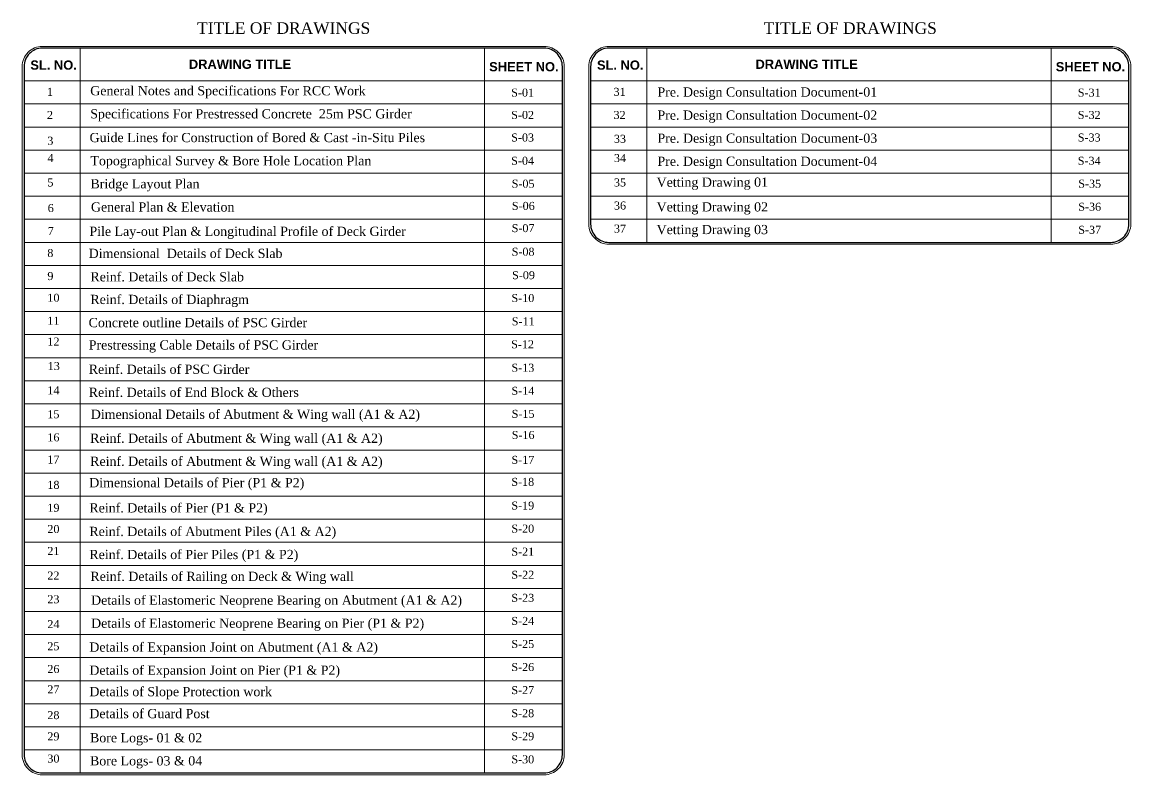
# Model space of a CAD drawing. Header units: metres. Extents: x -397010 to -375428, y 1061584 to 1107369.
# Drawn here: x -397010 to -393981, y 1061584 to 1063640 of the extents above; entities that cross this region are included whole.
import ezdxf
from ezdxf.enums import TextEntityAlignment as Align

# ---------------------------------------------------------------- set-up
doc = ezdxf.new("R2010")
doc.units = ezdxf.units.M
doc.header["$LTSCALE"] = 5
doc.header["$MEASUREMENT"] = 0
doc.layers.add('Text', color=7, linetype='Continuous', lineweight=15)
doc.layers.add('Text-z', color=4, linetype='Continuous', lineweight=20)
doc.styles.add('STYLE1', font='romantic.ttf', dxfattribs={"height": 85})

msp = doc.modelspace()

# ---------------------------------------------------------------- linework, layer by layer
at = {"layer": 'Text', "color": 7}
for p, q in [((-396851.2, 1063568.5), (-396851.2, 1061589.2)), ((-395747.1, 1063568.5), (-395747.1, 1061589.2)), ((-395303.1, 1063568.5), (-395303.1, 1063038.2)), ((-394199, 1063568.5), (-394199, 1063038.2))]:
    msp.add_line(p, q, dxfattribs=at)
at = {"layer": 'Text', "color": 7, "lineweight": 5}
for points in [[(-396955, 1063573.5, 0.414214), (-397010, 1063518.5), (-397010, 1061639.2, 0.414214), (-396955, 1061584.2), (-395584, 1061584.2, 0.414214), (-395529, 1061639.2), (-395529, 1063518.5, 0.414214), (-395584, 1063573.5)], [(-395406.9, 1063573.5, 0.414214), (-395461.9, 1063518.5), (-395461.9, 1063088.2, 0.414214), (-395406.9, 1063033.2), (-394035.9, 1063033.2, 0.414214), (-393980.9, 1063088.2), (-393980.9, 1063518.5, 0.414214), (-394035.9, 1063573.5)]]:
    msp.add_lwpolyline(points, format="xyb", close=True, dxfattribs=at)
at = {"layer": 'Text', "color": 7, "lineweight": 30}
for points in [[(-396955, 1063568.5, 0.414214), (-397005, 1063518.5), (-397005, 1061639.2, 0.414214), (-396955, 1061589.2), (-395584, 1061589.2, 0.414214), (-395534, 1061639.2), (-395534, 1063518.5, 0.414214), (-395584, 1063568.5)], [(-395406.9, 1063568.5, 0.414214), (-395456.9, 1063518.5), (-395456.9, 1063088.2, 0.414214), (-395406.9, 1063038.2), (-394035.9, 1063038.2, 0.414214), (-393985.9, 1063088.2), (-393985.9, 1063518.5, 0.414214), (-394035.9, 1063568.5)]]:
    msp.add_lwpolyline(points, format="xyb", close=True, dxfattribs=at)
at = {"layer": 'Text', "color": 7}
for points in [[(-397005, 1063479.2), (-395534, 1063479.2)], [(-395456.9, 1063479.2), (-393985.9, 1063479.2)], [(-397005, 1063416.2), (-395534, 1063416.2)], [(-395456.9, 1063416.2), (-393985.9, 1063416.2)], [(-397005, 1063353.2), (-395534, 1063353.2)], [(-395456.9, 1063353.2), (-393985.9, 1063353.2)], [(-397005, 1063290.2), (-395534, 1063290.2)], [(-395456.9, 1063290.2), (-393985.9, 1063290.2)], [(-397005, 1063227.2), (-395534, 1063227.2)], [(-395456.9, 1063227.2), (-393985.9, 1063227.2)], [(-397005, 1063164.2), (-395534, 1063164.2)], [(-395456.9, 1063164.2), (-393985.9, 1063164.2)], [(-397005, 1063101.2), (-395534, 1063101.2)], [(-395456.9, 1063101.2), (-393985.9, 1063101.2)], [(-397005, 1063038.2), (-395534, 1063038.2)], [(-397005, 1062975.2), (-395534, 1062975.2)], [(-397005, 1062912.2), (-395534, 1062912.2)], [(-397005, 1062849.2), (-395534, 1062849.2)], [(-397005, 1062786.2), (-395534, 1062786.2)], [(-397005, 1062723.2), (-395534, 1062723.2)], [(-397005, 1062660.2), (-395534, 1062660.2)], [(-397005, 1062597.2), (-395534, 1062597.2)], [(-397005, 1062534.2), (-395534, 1062534.2)], [(-397005, 1062534.2), (-395534, 1062534.2)], [(-397005, 1062471.2), (-395534, 1062471.2)], [(-397005, 1062408.2), (-395534, 1062408.2)], [(-397005, 1062345.2), (-395534, 1062345.2)], [(-397005, 1062282.2), (-395534, 1062282.2)], [(-397005, 1062219.2), (-395534, 1062219.2)], [(-397005, 1062156.2), (-395534, 1062156.2)], [(-397005, 1062093.2), (-395534, 1062093.2)], [(-397005, 1062030.2), (-395534, 1062030.2)], [(-397005, 1061967.2), (-395534, 1061967.2)], [(-397005, 1061904.2), (-395534, 1061904.2)], [(-397005, 1061841.2), (-395534, 1061841.2)], [(-397005, 1061778.2), (-395534, 1061778.2)], [(-397005, 1061715.2), (-395534, 1061715.2)], [(-397005, 1061652.2), (-395534, 1061652.2)]]:
    msp.add_lwpolyline(points, dxfattribs=at)

# ---------------------------------------------------------------- texts
at = {"layer": 'Text', "color": 7, "style": 'STYLE1'}
for p in [(-396295.5, 1063607.7), (-394747.5, 1063607.7)]:
    msp.add_text('TITLE OF DRAWINGS', height=31.5, dxfattribs=at).set_placement(p, align=Align.CENTER)
for s, height, p in [('1', 21.9, (-396942.3, 1063438.4)), ('S-01', 21.87, (-395673.9, 1063436.3)), ('31', 21.87, (-395394.3, 1063438.4)), ('S-31', 21.87, (-394125.8, 1063436.3)), ('2', 21.9, (-396942.3, 1063375.3)), ('S-02', 21.87, (-395673.9, 1063375.3)), ('32', 21.87, (-395394.3, 1063375.3)), ('S-32', 21.87, (-394125.8, 1063375.3)), ('3', 21.9, (-396941.3, 1063304.9)), ('S-03', 21.87, (-395673.9, 1063313.7)), ('33', 21.87, (-395393.2, 1063310.1)), ('S-33', 21.87, (-394125.8, 1063313.7)), ('4', 21.9, (-396941.1, 1063257.6)), ('S-04', 21.87, (-395673.9, 1063250.2)), ('34', 21.87, (-395393.1, 1063257.6)), ('S-34', 21.87, (-394125.8, 1063250.2)), ('5', 21.9, (-396941.1, 1063190.9)), ('S-05', 21.87, (-395672.6, 1063187.6)), ('35', 21.87, (-395393.1, 1063190.9)), ('S-35', 21.87, (-394124.5, 1063187.6)), ('6', 21.9, (-396940.2, 1063121)), ('S-06', 21.87, (-395672, 1063126.9)), ('36', 21.87, (-395393.1, 1063127.9)), ('S-36', 21.87, (-394124.5, 1063124.6)), ('7', 21.9, (-396940.2, 1063058)), ('S-07', 21.87, (-395672.6, 1063066.2)), ('37', 21.87, (-395393.1, 1063064.9)), ('S-37', 21.87, (-394124.5, 1063061.6)), ('8', 21.9, (-396941.3, 1062998.2)), ('S-08', 21.87, (-395672.6, 1063001.8)), ('9', 21.9, (-396941.2, 1062935.3)), ('S-09', 21.87, (-395671.5, 1062937.7)), ('10', 21.87, (-396941.1, 1062876.1)), ('S-10', 21.87, (-395673.1, 1062875.3)), ('11', 21.87, (-396941.1, 1062813.1)), ('S-11', 21.87, (-395672.4, 1062811.7)), ('12', 21.87, (-396941.1, 1062756.4)), ('S-12', 21.87, (-395674, 1062749)), ('13', 21.87, (-396940.2, 1062689.7)), ('S-13', 21.87, (-395673.1, 1062685)), ('14', 21.87, (-396941.1, 1062623.4)), ('S-14', 21.87, (-395673.1, 1062622)), ('15', 21.87, (-396941.2, 1062558)), ('S-15', 21.87, (-395672.6, 1062559)), ('16', 21.87, (-396941.2, 1062495)), ('S-16', 21.87, (-395672.5, 1062501.4)), ('17', 21.87, (-396941.2, 1062434.3)), ('S-17', 21.87, (-395673.1, 1062433.4)), ('18', 21.87, (-396941.2, 1062365.1)), ('S-18', 21.87, (-395673.5, 1062373.3)), ('19', 21.87, (-396941.2, 1062302.4)), ('S-19', 21.87, (-395673.5, 1062308.6)), ('20', 21.87, (-396941.2, 1062244.5)), ('S-20', 21.87, (-395673.5, 1062245.6)), ('21', 21.87, (-396941.2, 1062184.6)), ('S-21', 21.87, (-395673.5, 1062182.6)), ('22', 21.87, (-396941.2, 1062117.4)), ('S-22', 21.87, (-395673.5, 1062119.6)), ('S-23', 21.87, (-395673.5, 1062056.6)), ('23', 21.87, (-396941.2, 1062052.7)), ('24', 21.87, (-396941.2, 1061984.7)), ('S-24', 21.87, (-395673.5, 1061993.6)), ('25', 21.87, (-396941.2, 1061924.4)), ('S-25', 21.87, (-395673.5, 1061930.6)), ('26', 21.87, (-396941.2, 1061862.2)), ('S-26', 21.87, (-395673.5, 1061867.6)), ('27', 21.87, (-396941.2, 1061806.6)), ('S-27', 21.87, (-395673.5, 1061804.6)), ('28', 21.87, (-396941.2, 1061736.3)), ('S-28', 21.87, (-395673.5, 1061741.6)), ('29', 21.87, (-396941.2, 1061678.2)), ('S-29', 21.87, (-395673.5, 1061678.6)), ('30', 21.87, (-396941.2, 1061617.6)), ('S-30', 21.87, (-395673.5, 1061615.6))]:
    msp.add_text(s, height=height, dxfattribs=at).set_placement(p)
at = {"layer": 'Text', "color": 7, "char_height": 25.2, "attachment_point": 1, "style": 'STYLE1'}
for s, insert, width in [('{\\fArial|b1|i0|c0|p34;SL. NO.}', (-396987.7, 1063535), 208.139), ('{\\fArial|b1|i0|c0|p34;DRAWING TITLE}', (-396554.6, 1063537.3), 381.245), ('{\\fArial|b1|i0|c0|p34;SL. NO.}', (-395439.6, 1063535), 208.139), ('{\\fArial|b1|i0|c0|p34;DRAWING TITLE}', (-395006.5, 1063537.3), 381.245), ('{\\fArial|b1|i0|c0|p34;SHEET NO.}', (-395734.1, 1063530.5), 208.139), ('{\\fArial|b1|i0|c0|p34;SHEET NO.}', (-394186, 1063530.5), 208.139)]:
    msp.add_mtext(s, dxfattribs=dict(at, insert=insert, width=width))
at = {"layer": 'Text-z', "color": 7, "style": 'STYLE1'}
for s, p in [('Guide Lines for Construction of Bored & Cast -in-Situ Piles', (-396825.8, 1063311.9)), ('Topographical Survey & Bore Hole Location Plan  ', (-396823.5, 1063248.6)), ('Bridge Layout Plan', (-396823.5, 1063185.6)), ('Vetting Drawing 01', (-395276.6, 1063190.1)), ('General Plan & Elevation', (-396822.2, 1063122.3)), ('Vetting Drawing 02', (-395276.6, 1063122.6)), ('Pile Lay-out Plan & Longitudinal Profile of Deck Girder', (-396826.3, 1063055.9)), ('Vetting Drawing 03', (-395276.6, 1063060.7)), ('Dimensional  Details of Deck Slab ', (-396828.4, 1062995.6)), ('Concrete outline Details of PSC Girder', (-396828.4, 1062806.6)), ('Prestressing Cable Details of PSC Girder', (-396828.2, 1062745.6)), ('Reinf. Details of PSC Girder', (-396828.2, 1062679.2)), ('Reinf. Details of End Block & Others', (-396828.2, 1062616.2)), ('Reinf. Details of Pier (P1 & P2)', (-396826.5, 1062300.6)), ('Reinf. Details of Abutment Piles (A1 & A2) ', (-396826.5, 1062236.3)), ('Reinf. Details of Pier Piles (P1 & P2) ', (-396826.5, 1062173.3)), ('Details of Expansion Joint on Abutment (A1 & A2) ', (-396826.6, 1061920.4)), ('Details of Expansion Joint on Pier (P1 & P2)', (-396826.6, 1061857.4)), ('Details of Slope Protection work', (-396826.5, 1061798.8)), ('Details of Guard Post', (-396826.6, 1061738.8)), ('Bore Logs- 01 & 02 ', (-396824.7, 1061672.9)), ('Bore Logs- 03 & 04 ', (-396824.7, 1061609.9))]:
    msp.add_text(s, height=25.2, dxfattribs=at).set_placement(p)
at = {"layer": 'Text-z', "color": 7, "char_height": 25.2, "style": 'STYLE1'}
for s, insert, width, attachment_point in [('General Notes and Specifications For RCC Work', (-396824.1, 1063431.6), 923.431, 7), ('Pre. Design Consultation Document-01', (-395274.3, 1063461.4), 810.838, 1), ('Specifications For Prestressed Concrete  25m PSC Girder ', (-396824.1, 1063368.6), 1237.832, 7), ('Pre. Design Consultation Document-02', (-395274.3, 1063398.4), 810.838, 1), ('Pre. Design Consultation Document-03', (-395274.3, 1063335.4), 810.838, 1), ('Pre. Design Consultation Document-04', (-395274.3, 1063272.4), 810.838, 1), ('Reinf. Details of Deck Slab ', (-396823.6, 1062956.8), 759.208, 1), ('Reinf. Details of Diaphragm ', (-396823.7, 1062895), 861.022, 1), ('\\pt896.0112;{\\fTimes New Roman|b0|i0|c0|p18;Dimensional Details of Abutment & Wing wall (A1 & A2) }', (-396822.6, 1062581.4), 883.503, 1), ('\\pt896.0112;{\\fTimes New Roman|b0|i0|c0|p18; Reinf. Details of Abutment & Wing wall (A1 & A2) }', (-396833.7, 1062516), 802.31, 1), ('\\pt896.0112;{\\fTimes New Roman|b0|i0|c0|p18; Reinf. Details of Abutment & Wing wall (A1 & A2) }', (-396833.7, 1062453), 870.274, 1), ('Dimensional Details of Pier (P1 & P2)', (-396826.9, 1062394.6), 870.274, 1), ('Reinf. Details of Railing on Deck & Wing wall', (-396823.7, 1062105.3), 861.022, 7), ('Details of Elastomeric Neoprene Bearing on Abutment (A1 & A2) ', (-396821.8, 1062040.3), 1101.365, 7), ('Details of Elastomeric Neoprene Bearing on Pier (P1 & P2)', (-396821.8, 1061977.3), 940.107, 7)]:
    msp.add_mtext(s, dxfattribs=dict(at, insert=insert, width=width, attachment_point=attachment_point))

doc.saveas('drawing.dxf')
